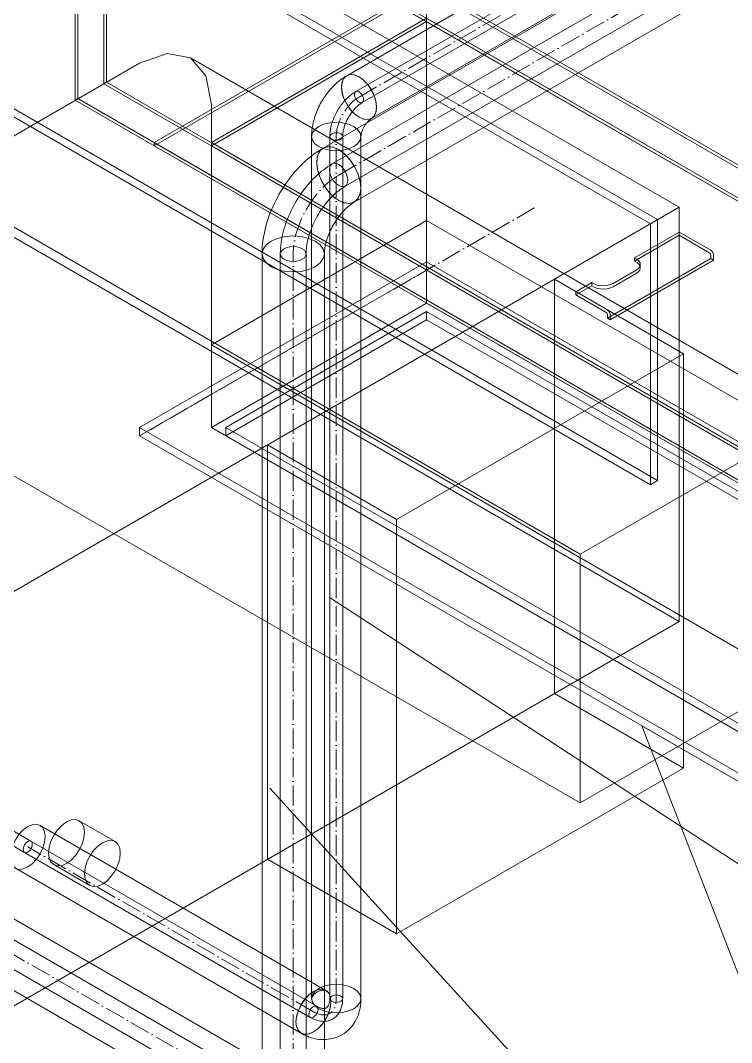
# Model space of a CAD drawing. Header units: millimetres. Extents: x -88595 to 880822, y -1054509 to -148035.
# Drawn here: x 421045 to 421395, y -325215 to -324711 of the extents above; entities that cross this region are included whole.
import ezdxf

# ---------------------------------------------------------------- set-up
doc = ezdxf.new("R2010")
doc.units = ezdxf.units.MM
doc.linetypes.add('$12$ADSK_Осевая', pattern=[14, 10, -2, 0, -2])
doc.linetypes.add('$13$ADSK_Осевая', pattern=[14, 10, -2, 0, -2])
for name, color, linetype, lineweight in [('Воздуховоды', 7, 'Continuous', 18), ('Изоляция', 7, 'Continuous', 18), ('Марки', 7, 'Continuous', 20), ('Оборудование', 7, 'Continuous', 18), ('Трубопровод', 7, 'Continuous', 18), ('Трубопроводы', 7, 'Continuous', 18)]:
    doc.layers.add(name, color=color, linetype=linetype, lineweight=lineweight)

# ---------------------------------------------------------------- blocks, each defined once
blk = doc.blocks.new('$0$ADSK_Канальный блок кондиционера1 - AD162MJERAB-3266614-В_ОВ3_3')
at = {"layer": 'Оборудование'}
for p, q in [((-27843.96, 11146.93), (-27313.63, 10840.75)), ((-27327.77, 10832.58), (-27794.46, 11102.03)), ((-27790.93, 11104.07), (-27324.24, 10834.62)), ((-27324.24, 10706.02), (-27790.93, 10975.47)), ((-27794.46, 10973.43), (-27327.77, 10703.98)), ((-27313.63, 10636.62), (-27843.96, 10942.81)), ((-27806.48, 10556.2), (-27313.63, 10840.75)), ((-27313.63, 10840.75), (-27313.63, 10636.62)), ((-27327.77, 10832.58), (-27324.24, 10834.62)), ((-27324.24, 10834.62), (-27324.24, 10706.02)), ((-27335.6, 10815.81), (-27313.63, 10828.5)), ((-27327.77, 10703.98), (-27327.77, 10832.58)), ((-27313.63, 10828.5), (-27298.07, 10819.52)), ((-27313.63, 10826.87), (-27313.63, 10828.5)), ((-27313.63, 10826.87), (-27335.6, 10814.18)), ((-27298.78, 10818.29), (-27313.63, 10826.87)), ((-27298.07, 10815.44), (-27348.99, 10786.04)), ((-27296.66, 10814.62), (-27347.57, 10785.22)), ((-27335.6, 10814.18), (-27335.6, 10815.81)), ((-27298.07, 10815.44), (-27298.07, 10817.07)), ((-27296.66, 10814.62), (-27298.07, 10815.44)), ((-27296.66, 10817.07), (-27296.66, 10814.62)), ((-27334.84, 10809.72), (-27346.16, 10803.19)), ((-27346.16, 10801.55), (-27334.84, 10808.09)), ((-27332.79, 10810.94), (-27332.79, 10812.58)), ((-27375.15, 10805.23), (-27516.57, 10723.58)), ((-27311.51, 10768.49), (-27375.15, 10805.23)), ((-27375.15, 10601.1), (-27375.15, 10805.23)), ((-27364.54, 10799.11), (-27356.71, 10803.63)), ((-27356.71, 10803.63), (-27356.71, 10801.99)), ((-27356.71, 10801.99), (-27364.54, 10797.47)), ((-27364.54, 10799.11), (-27364.54, 10797.47)), ((-27348.99, 10790.12), (-27364.54, 10799.11)), ((-27364.54, 10797.47), (-27349.69, 10788.9)), ((-27348.99, 10787.67), (-27348.99, 10786.04)), ((-27347.57, 10785.22), (-27347.57, 10787.67)), ((-27348.99, 10786.04), (-27347.57, 10785.22)), ((-27452.93, 10686.84), (-27311.51, 10768.49)), ((-27311.51, 10564.36), (-27311.51, 10768.49)), ((-27516.57, 10723.58), (-27452.93, 10686.84)), ((-27516.57, 10723.58), (-27516.57, 10519.46)), ((-27324.24, 10706.02), (-27327.77, 10703.98)), ((-27452.93, 10482.71), (-27452.93, 10686.84)), ((-27313.63, 10636.62), (-27806.48, 10352.07)), ((-27516.57, 10519.46), (-27375.15, 10601.1)), ((-27375.15, 10601.1), (-27311.51, 10564.36)), ((-27311.51, 10564.36), (-27452.93, 10482.71)), ((-27633.07, 10528.33), (-27673.37, 10551.6)), ((-27676.55, 10546.1), (-27636.24, 10522.83)), ((-27591.64, 10528.24), (-27609.31, 10538.45)), ((-27621.81, 10516.79), (-27604.14, 10506.59)), ((-27452.93, 10482.71), (-27516.57, 10519.46))]:
    blk.add_line(p, q, dxfattribs=at)
for points in [[(-27298.07, 10817.07, 0), (-27298.1, 10817.29, 0), (-27298.17, 10817.53, 0), (-27298.28, 10817.77, 0), (-27298.43, 10817.98, 0), (-27298.6, 10818.16, 0), (-27298.78, 10818.29, 0)], [(-27298.07, 10819.52, 0), (-27297.71, 10819.25, 0), (-27297.37, 10818.89, 0), (-27297.07, 10818.46, 0), (-27296.85, 10817.99, 0), (-27296.71, 10817.52, 0), (-27296.66, 10817.07, 0)], [(-27335.6, 10815.81, 0), (-27334.37, 10815.13, 0), (-27333.46, 10814.3, 0), (-27332.92, 10813.36, 0), (-27332.8, 10812.37, 0), (-27333.1, 10811.4, 0), (-27333.79, 10810.5, 0), (-27334.84, 10809.72, 0)], [(-27334.84, 10808.09, 0), (-27333.79, 10808.86, 0), (-27333.1, 10809.77, 0), (-27332.8, 10810.74, 0), (-27332.92, 10811.72, 0), (-27333.46, 10812.66, 0), (-27334.37, 10813.5, 0), (-27335.6, 10814.18, 0)], [(-27346.16, 10803.19, 0), (-27347.5, 10802.58, 0), (-27349.07, 10802.18, 0), (-27350.75, 10802.01, 0), (-27352.46, 10802.08, 0), (-27354.08, 10802.39, 0), (-27355.53, 10802.91, 0), (-27356.71, 10803.63, 0)], [(-27356.71, 10801.99, 0), (-27355.53, 10801.28, 0), (-27354.08, 10800.75, 0), (-27352.46, 10800.45, 0), (-27350.75, 10800.38, 0), (-27349.07, 10800.55, 0), (-27347.5, 10800.95, 0), (-27346.16, 10801.55, 0)], [(-27349.69, 10788.9, 0), (-27349.51, 10788.77, 0), (-27349.34, 10788.59, 0), (-27349.19, 10788.37, 0), (-27349.08, 10788.14, 0), (-27349.01, 10787.9, 0), (-27348.99, 10787.67, 0)], [(-27347.57, 10787.67, 0), (-27347.62, 10788.12, 0), (-27347.76, 10788.6, 0), (-27347.99, 10789.07, 0), (-27348.28, 10789.5, 0), (-27348.62, 10789.86, 0), (-27348.99, 10790.12, 0)], [(-27624.4, 10522.52, 0), (-27624.1, 10525.33, 0), (-27623.22, 10528.3, 0), (-27621.81, 10531.23, 0), (-27619.98, 10533.91, 0), (-27617.85, 10536.16, 0), (-27615.56, 10537.83, 0), (-27613.28, 10538.8, 0), (-27611.15, 10539.01, 0), (-27609.31, 10538.45, 0), (-27607.91, 10537.14, 0), (-27607.03, 10535.19, 0), (-27606.73, 10532.72, 0)], [(-27606.73, 10532.72, 0), (-27607.03, 10529.91, 0), (-27607.91, 10526.94, 0), (-27609.31, 10524.01, 0), (-27611.15, 10521.33, 0), (-27613.28, 10519.08, 0), (-27615.56, 10517.41, 0), (-27617.85, 10516.44, 0), (-27619.98, 10516.23, 0), (-27621.81, 10516.79, 0), (-27623.22, 10518.1, 0), (-27624.1, 10520.05, 0), (-27624.4, 10522.52, 0)], [(-27632.41, 10526.88, 0), (-27632.49, 10527.5, 0), (-27632.71, 10528, 0), (-27633.07, 10528.33, 0), (-27633.53, 10528.47, 0), (-27634.08, 10528.42, 0), (-27634.66, 10528.17, 0), (-27635.24, 10527.75, 0), (-27635.78, 10527.18, 0), (-27636.24, 10526.5, 0), (-27636.6, 10525.75, 0), (-27636.83, 10525, 0), (-27636.9, 10524.28, 0)], [(-27636.9, 10524.28, 0), (-27636.83, 10523.66, 0), (-27636.6, 10523.16, 0), (-27636.24, 10522.83, 0), (-27635.78, 10522.69, 0), (-27635.24, 10522.74, 0), (-27634.66, 10522.99, 0), (-27634.08, 10523.41, 0), (-27633.53, 10523.98, 0), (-27633.07, 10524.66, 0), (-27632.71, 10525.41, 0), (-27632.49, 10526.16, 0), (-27632.41, 10526.88, 0)], [(-27589.05, 10522.52, 0), (-27589.35, 10524.98, 0), (-27590.23, 10526.94, 0), (-27591.64, 10528.24, 0), (-27593.47, 10528.8, 0), (-27595.6, 10528.59, 0), (-27597.89, 10527.62, 0), (-27600.17, 10525.95, 0), (-27602.31, 10523.7, 0), (-27604.14, 10521.02, 0), (-27605.54, 10518.1, 0), (-27606.42, 10515.13, 0), (-27606.73, 10512.31, 0)], [(-27606.73, 10512.31, 0), (-27606.42, 10509.84, 0), (-27605.54, 10507.89, 0), (-27604.14, 10506.59, 0), (-27602.31, 10506.02, 0), (-27600.17, 10506.23, 0), (-27597.89, 10507.21, 0), (-27595.6, 10508.88, 0), (-27593.47, 10511.13, 0), (-27591.64, 10513.81, 0), (-27590.23, 10516.73, 0), (-27589.35, 10519.7, 0), (-27589.05, 10522.52, 0)]]:
    blk.add_polyline3d(points, dxfattribs=at)
blk = doc.blocks.new('$0$ADSK_МедьПайка_Отвод-гнутая труба - Отвод _гнутая труба_-V92-В_ОВ3_3')
at = {"layer": 'Трубопроводы', "color": 190, "true_color": 0x8000ff}
for points in [[(-25083.34, 9058.21, 0), (-25083.22, 9058.28, 0), (-25083.1, 9058.37, 0), (-25082.98, 9058.47, 0), (-25082.86, 9058.58, 0), (-25082.74, 9058.71, 0), (-25082.63, 9058.85, 0), (-25082.52, 9059.01, 0), (-25082.41, 9059.19, 0), (-25082.3, 9059.39, 0), (-25082.19, 9059.61, 0), (-25082.1, 9059.85, 0), (-25082.01, 9060.1, 0), (-25081.92, 9060.38, 0), (-25081.85, 9060.69, 0), (-25081.78, 9061.01, 0), (-25081.73, 9061.34, 0), (-25081.69, 9061.7, 0), (-25081.66, 9062.08, 0), (-25081.64, 9062.47, 0), (-25081.64, 9062.72, 0)], [(-25080.71, 9064.02, 0), (-25081.22, 9063.64, 0), (-25081.53, 9063.2, 0), (-25081.64, 9062.72, 0), (-25081.53, 9062.25, 0), (-25081.22, 9061.81, 0), (-25080.71, 9061.43, 0), (-25080.05, 9061.14, 0), (-25079.29, 9060.95, 0), (-25078.47, 9060.89, 0), (-25077.64, 9060.95, 0), (-25076.88, 9061.14, 0), (-25076.22, 9061.43, 0)], [(-25076.22, 9061.43, 0), (-25075.72, 9061.81, 0), (-25075.4, 9062.25, 0), (-25075.29, 9062.72, 0), (-25075.4, 9063.2, 0), (-25075.72, 9063.64, 0), (-25076.22, 9064.02, 0), (-25076.88, 9064.31, 0), (-25077.64, 9064.49, 0), (-25078.47, 9064.56, 0), (-25079.29, 9064.49, 0), (-25080.05, 9064.31, 0), (-25080.71, 9064.02, 0)], [(-25080.17, 9052.71, 0), (-25079.67, 9053.02, 0), (-25079.19, 9053.36, 0), (-25078.74, 9053.74, 0), (-25078.32, 9054.14, 0), (-25077.93, 9054.57, 0), (-25077.56, 9055.03, 0), (-25077.22, 9055.5, 0), (-25076.91, 9056, 0), (-25076.63, 9056.52, 0), (-25076.38, 9057.05, 0), (-25076.16, 9057.59, 0), (-25075.96, 9058.15, 0), (-25075.8, 9058.72, 0), (-25075.65, 9059.3, 0), (-25075.53, 9059.88, 0), (-25075.44, 9060.48, 0), (-25075.37, 9061.09, 0), (-25075.32, 9061.7, 0), (-25075.3, 9062.33, 0), (-25075.29, 9062.72, 0)], [(-25089.69, 9053.65, 0), (-25090.27, 9053.4, 0), (-25090.81, 9053.35, 0), (-25091.28, 9053.49, 0), (-25091.64, 9053.82, 0), (-25091.86, 9054.32, 0), (-25091.94, 9054.95, 0), (-25091.86, 9055.66, 0), (-25091.64, 9056.42, 0), (-25091.28, 9057.16, 0), (-25090.81, 9057.84, 0), (-25090.27, 9058.41, 0), (-25089.69, 9058.83, 0)], [(-25089.69, 9058.83, 0), (-25089.11, 9059.08, 0), (-25088.57, 9059.14, 0), (-25088.1, 9058.99, 0), (-25087.75, 9058.66, 0), (-25087.52, 9058.17, 0), (-25087.45, 9057.54, 0), (-25087.52, 9056.82, 0), (-25087.75, 9056.07, 0), (-25088.1, 9055.33, 0), (-25088.57, 9054.65, 0), (-25089.11, 9054.07, 0), (-25089.69, 9053.65, 0)], [(-25083.34, 9058.21, 0), (-25083.47, 9058.14, 0), (-25083.61, 9058.08, 0), (-25083.75, 9058.02, 0), (-25083.91, 9057.98, 0), (-25084.08, 9057.94, 0), (-25084.26, 9057.91, 0), (-25084.45, 9057.89, 0), (-25084.66, 9057.89, 0), (-25084.89, 9057.89, 0), (-25085.13, 9057.91, 0), (-25085.38, 9057.95, 0), (-25085.65, 9058, 0), (-25085.94, 9058.07, 0), (-25086.24, 9058.15, 0), (-25086.54, 9058.26, 0), (-25086.86, 9058.38, 0), (-25087.19, 9058.52, 0), (-25087.53, 9058.68, 0), (-25087.88, 9058.87, 0), (-25088.1, 9058.99, 0)], [(-25080.17, 9052.71, 0), (-25080.68, 9052.43, 0), (-25081.22, 9052.19, 0), (-25081.77, 9051.99, 0), (-25082.33, 9051.83, 0), (-25082.9, 9051.7, 0), (-25083.48, 9051.61, 0), (-25084.06, 9051.56, 0), (-25084.65, 9051.54, 0), (-25085.23, 9051.55, 0), (-25085.81, 9051.6, 0), (-25086.4, 9051.68, 0), (-25086.98, 9051.79, 0), (-25087.56, 9051.93, 0), (-25088.13, 9052.09, 0), (-25088.7, 9052.28, 0), (-25089.26, 9052.5, 0), (-25089.83, 9052.74, 0), (-25090.38, 9053.01, 0), (-25090.93, 9053.3, 0), (-25091.28, 9053.49, 0)]]:
    blk.add_polyline3d(points, dxfattribs=at)
blk = doc.blocks.new('$0$ADSK_МедьПайка_Отвод-гнутая труба - Отвод _гнутая труба_-V86-В_ОВ3_3')
at = {"layer": 'Трубопроводы', "color": 190, "true_color": 0x8000ff}
for points in [[(-27472.99, 10897.74, 0), (-27473.53, 10897.42, 0), (-27474.07, 10897.07, 0), (-27474.6, 10896.7, 0), (-27475.12, 10896.32, 0), (-27475.63, 10895.91, 0), (-27476.14, 10895.49, 0), (-27476.64, 10895.05, 0), (-27477.13, 10894.59, 0), (-27477.62, 10894.11, 0), (-27478.09, 10893.62, 0), (-27478.55, 10893.11, 0), (-27479.01, 10892.59, 0), (-27479.45, 10892.05, 0), (-27479.88, 10891.5, 0), (-27480.3, 10890.94, 0), (-27480.71, 10890.37, 0), (-27481.11, 10889.79, 0), (-27481.49, 10889.19, 0), (-27481.86, 10888.59, 0), (-27482.22, 10887.98, 0), (-27482.56, 10887.36, 0), (-27482.89, 10886.73, 0), (-27483.2, 10886.1, 0), (-27483.5, 10885.46, 0), (-27483.78, 10884.81, 0), (-27484.04, 10884.16, 0), (-27484.29, 10883.51, 0), (-27484.52, 10882.86, 0), (-27484.73, 10882.2, 0), (-27484.92, 10881.55, 0), (-27485.1, 10880.89, 0), (-27485.25, 10880.24, 0), (-27485.39, 10879.58, 0), (-27485.51, 10878.93, 0), (-27485.61, 10878.28, 0), (-27485.69, 10877.63, 0), (-27485.75, 10876.99, 0), (-27485.79, 10876.35, 0), (-27485.8, 10875.72, 0), (-27485.8, 10875.55, 0)], [(-27471.4, 10892.4, 0), (-27471.98, 10892.82, 0), (-27472.53, 10893.4, 0), (-27472.99, 10894.08, 0), (-27473.35, 10894.82, 0), (-27473.57, 10895.57, 0), (-27473.65, 10896.29, 0), (-27473.57, 10896.92, 0), (-27473.35, 10897.41, 0), (-27472.99, 10897.74, 0), (-27472.53, 10897.89, 0), (-27471.98, 10897.83, 0), (-27471.4, 10897.59, 0)], [(-27471.4, 10897.59, 0), (-27470.82, 10897.16, 0), (-27470.28, 10896.59, 0), (-27469.82, 10895.91, 0), (-27469.46, 10895.17, 0), (-27469.23, 10894.41, 0), (-27469.16, 10893.7, 0), (-27469.23, 10893.07, 0), (-27469.46, 10892.57, 0), (-27469.82, 10892.24, 0), (-27470.28, 10892.1, 0), (-27470.82, 10892.15, 0), (-27471.4, 10892.4, 0)], [(-27469.82, 10892.24, 0), (-27470.17, 10892.03, 0), (-27470.53, 10891.8, 0), (-27470.9, 10891.54, 0), (-27471.26, 10891.27, 0), (-27471.63, 10890.98, 0), (-27472, 10890.67, 0), (-27472.37, 10890.35, 0), (-27472.74, 10890.01, 0), (-27473.1, 10889.65, 0), (-27473.46, 10889.27, 0), (-27473.82, 10888.88, 0), (-27474.17, 10888.48, 0), (-27474.51, 10888.06, 0), (-27474.85, 10887.64, 0), (-27475.18, 10887.2, 0), (-27475.5, 10886.74, 0), (-27475.81, 10886.28, 0), (-27476.12, 10885.81, 0), (-27476.41, 10885.33, 0), (-27476.69, 10884.85, 0), (-27476.96, 10884.36, 0), (-27477.22, 10883.86, 0), (-27477.47, 10883.36, 0), (-27477.7, 10882.85, 0), (-27477.92, 10882.35, 0), (-27478.13, 10881.84, 0), (-27478.32, 10881.34, 0), (-27478.5, 10880.83, 0), (-27478.66, 10880.33, 0), (-27478.81, 10879.83, 0), (-27478.94, 10879.33, 0), (-27479.06, 10878.84, 0), (-27479.16, 10878.36, 0), (-27479.25, 10877.88, 0), (-27479.32, 10877.41, 0), (-27479.38, 10876.96, 0), (-27479.42, 10876.51, 0), (-27479.44, 10876.08, 0), (-27479.45, 10875.66, 0), (-27479.45, 10875.55, 0)], [(-27484.87, 10874.25, 0), (-27485.38, 10874.63, 0), (-27485.7, 10875.08, 0), (-27485.8, 10875.55, 0), (-27485.7, 10876.02, 0), (-27485.38, 10876.47, 0), (-27484.87, 10876.85, 0), (-27484.22, 10877.14, 0), (-27483.45, 10877.32, 0), (-27482.63, 10877.38, 0), (-27481.81, 10877.32, 0), (-27481.04, 10877.14, 0), (-27480.38, 10876.85, 0)], [(-27480.38, 10876.85, 0), (-27479.88, 10876.47, 0), (-27479.56, 10876.02, 0), (-27479.45, 10875.55, 0), (-27479.56, 10875.08, 0), (-27479.88, 10874.63, 0), (-27480.38, 10874.25, 0), (-27481.04, 10873.96, 0), (-27481.81, 10873.78, 0), (-27482.63, 10873.72, 0), (-27483.45, 10873.78, 0), (-27484.22, 10873.96, 0), (-27484.87, 10874.25, 0)]]:
    blk.add_polyline3d(points, dxfattribs=at)
blk = doc.blocks.new('$0$ADSK_МедьПайка_Отвод-гнутая труба - Отвод _гнутая труба_-V85-В_ОВ3_3')
at = {"layer": 'Трубопроводы', "color": 134, "true_color": 0x00a6a6}
for points in [[(-27484.57, 10862.07, 0), (-27485.65, 10861.42, 0), (-27486.72, 10860.72, 0), (-27487.78, 10859.99, 0), (-27488.82, 10859.22, 0), (-27489.85, 10858.41, 0), (-27490.87, 10857.56, 0), (-27491.87, 10856.67, 0), (-27492.85, 10855.75, 0), (-27493.82, 10854.8, 0), (-27494.76, 10853.82, 0), (-27495.69, 10852.8, 0), (-27496.6, 10851.76, 0), (-27497.49, 10850.69, 0), (-27498.35, 10849.59, 0), (-27499.19, 10848.47, 0), (-27500.01, 10847.32, 0), (-27500.8, 10846.15, 0), (-27501.57, 10844.97, 0), (-27502.31, 10843.76, 0), (-27503.02, 10842.53, 0), (-27503.71, 10841.29, 0), (-27504.36, 10840.04, 0), (-27504.98, 10838.77, 0), (-27505.58, 10837.49, 0), (-27506.14, 10836.21, 0), (-27506.66, 10834.91, 0), (-27507.16, 10833.61, 0), (-27507.62, 10832.3, 0), (-27508.04, 10830.99, 0), (-27508.43, 10829.68, 0), (-27508.78, 10828.37, 0), (-27509.09, 10827.05, 0), (-27509.37, 10825.75, 0), (-27509.61, 10824.44, 0), (-27509.81, 10823.14, 0), (-27509.96, 10821.85, 0), (-27510.08, 10820.56, 0), (-27510.16, 10819.29, 0), (-27510.19, 10818.02, 0), (-27510.19, 10817.68, 0)], [(-27481.39, 10851.38, 0), (-27482.55, 10852.23, 0), (-27483.64, 10853.37, 0), (-27484.57, 10854.73, 0), (-27485.28, 10856.22, 0), (-27485.73, 10857.73, 0), (-27485.88, 10859.16, 0), (-27485.73, 10860.41, 0), (-27485.28, 10861.4, 0), (-27484.57, 10862.07, 0), (-27483.64, 10862.35, 0), (-27482.55, 10862.25, 0), (-27481.39, 10861.75, 0)], [(-27481.39, 10861.75, 0), (-27480.23, 10860.9, 0), (-27479.15, 10859.76, 0), (-27478.22, 10858.4, 0), (-27477.5, 10856.91, 0), (-27477.05, 10855.4, 0), (-27476.9, 10853.97, 0), (-27477.05, 10852.72, 0), (-27477.5, 10851.73, 0), (-27478.22, 10851.07, 0), (-27479.15, 10850.78, 0), (-27480.23, 10850.89, 0), (-27481.39, 10851.38, 0)], [(-27478.22, 10851.07, 0), (-27478.93, 10850.64, 0), (-27479.65, 10850.17, 0), (-27480.38, 10849.67, 0), (-27481.11, 10849.12, 0), (-27481.85, 10848.54, 0), (-27482.59, 10847.93, 0), (-27483.32, 10847.28, 0), (-27484.06, 10846.59, 0), (-27484.78, 10845.88, 0), (-27485.5, 10845.13, 0), (-27486.22, 10844.35, 0), (-27486.92, 10843.54, 0), (-27487.61, 10842.71, 0), (-27488.28, 10841.85, 0), (-27488.94, 10840.97, 0), (-27489.59, 10840.07, 0), (-27490.21, 10839.15, 0), (-27490.82, 10838.2, 0), (-27491.41, 10837.25, 0), (-27491.97, 10836.28, 0), (-27492.51, 10835.29, 0), (-27493.03, 10834.3, 0), (-27493.52, 10833.3, 0), (-27493.99, 10832.29, 0), (-27494.43, 10831.28, 0), (-27494.84, 10830.26, 0), (-27495.23, 10829.25, 0), (-27495.58, 10828.24, 0), (-27495.91, 10827.23, 0), (-27496.2, 10826.23, 0), (-27496.47, 10825.24, 0), (-27496.7, 10824.26, 0), (-27496.91, 10823.29, 0), (-27497.08, 10822.34, 0), (-27497.22, 10821.41, 0), (-27497.34, 10820.5, 0), (-27497.42, 10819.61, 0), (-27497.47, 10818.74, 0), (-27497.49, 10817.9, 0), (-27497.49, 10817.68, 0)], [(-27508.33, 10815.09, 0), (-27509.34, 10815.85, 0), (-27509.98, 10816.73, 0), (-27510.19, 10817.68, 0), (-27509.98, 10818.63, 0), (-27509.34, 10819.51, 0), (-27508.33, 10820.27, 0), (-27507.02, 10820.86, 0), (-27505.49, 10821.22, 0), (-27503.84, 10821.35, 0), (-27502.2, 10821.22, 0), (-27500.67, 10820.86, 0), (-27499.35, 10820.27, 0)], [(-27499.35, 10820.27, 0), (-27498.34, 10819.51, 0), (-27497.71, 10818.63, 0), (-27497.49, 10817.68, 0), (-27497.71, 10816.73, 0), (-27498.34, 10815.85, 0), (-27499.35, 10815.09, 0), (-27500.67, 10814.51, 0), (-27502.2, 10814.14, 0), (-27503.84, 10814.01, 0), (-27505.49, 10814.14, 0), (-27507.02, 10814.51, 0), (-27508.33, 10815.09, 0)]]:
    blk.add_polyline3d(points, dxfattribs=at)
blk = doc.blocks.new('$0$ADSK_Решетка вентиляционная жалюзийная_Приточная2 - Решетка приточная_Однорядная-4279700-В_ОВ3_3')
at = {"layer": 'Воздуховоды', "color": 140, "true_color": 0x1bb3e4}
for p, q in [((22805.32, 15447.11), (22699.25, 15385.87)), ((23229.58, 15202.16), (22805.32, 15447.11)), ((22805.32, 15406.28), (22805.32, 15447.11)), ((22805.32, 15426.7), (22663.89, 15345.05)), ((23264.93, 15161.34), (22805.32, 15426.7)), ((22805.32, 15422.61), (22805.32, 15426.7)), ((22663.89, 15340.97), (22805.32, 15422.61)), ((22805.32, 15422.61), (23264.93, 15157.25)), ((22699.25, 15345.05), (22805.32, 15406.28)), ((22805.32, 15406.28), (23229.58, 15161.34)), ((22706.32, 15345.05), (22805.32, 15402.2)), ((22805.32, 15402.2), (22706.32, 15345.05)), ((22805.32, 15402.2), (23222.51, 15161.34)), ((22805.32, 15398.12), (22805.32, 15402.2)), ((23222.51, 15161.34), (22805.32, 15402.2)), ((22805.32, 15398.12), (22805.32, 15402.2)), ((22805.32, 15398.12), (22706.32, 15340.97)), ((22706.32, 15340.97), (22805.32, 15398.12)), ((23222.51, 15157.25), (22805.32, 15398.12)), ((22805.32, 15398.12), (23222.51, 15157.25)), ((22699.25, 15385.87), (23123.51, 15140.92)), ((22699.25, 15345.05), (22699.25, 15385.87)), ((22663.89, 15345.05), (23123.51, 15079.69)), ((22663.89, 15340.97), (22663.89, 15345.05)), ((23123.51, 15075.6), (22663.89, 15340.97)), ((23123.51, 15100.1), (22699.25, 15345.05)), ((23123.51, 15104.18), (22706.32, 15345.05)), ((22706.32, 15340.97), (22706.32, 15345.05)), ((22706.32, 15345.05), (23123.51, 15104.18)), ((22706.32, 15340.97), (22706.32, 15345.05)), ((22706.32, 15340.97), (23123.51, 15100.1)), ((23123.51, 15100.1), (22706.32, 15340.97)), ((23017.45, 15136.84), (22911.38, 15198.08)), ((22911.38, 15198.08), (22964.41, 15061.39))]:
    blk.add_line(p, q, dxfattribs=at)
blk = doc.blocks.new('$0$ADSK_Отвод_Прямоугольный1 - Стандарт-V113-В_ОВ3_3')
at = {"layer": 'Воздуховоды', "color": 140, "true_color": 0x1bb3e4}
for p, q in [((23084.62, 15298.1), (22632.07, 15559.38)), ((22632.07, 15559.38), (22632.07, 15404.24)), ((22633.49, 15405.06), (22633.49, 15560.19)), ((22633.49, 15560.19), (23086.04, 15298.92)), ((23070.48, 15289.93), (22646.22, 15534.88)), ((22646.22, 15412.41), (22646.22, 15534.88)), ((22646.22, 15412.41), (22646.22, 15534.88)), ((22646.22, 15534.88), (23070.48, 15289.93)), ((23071.89, 15290.75), (22647.63, 15535.7)), ((22647.63, 15535.7), (22647.63, 15413.23)), ((22805.32, 15463.44), (22805.32, 15443.03)), ((22805.32, 15460.99), (22670.97, 15383.42)), ((22670.97, 15381.79), (22805.32, 15459.36)), ((23257.86, 15199.71), (22805.32, 15460.99)), ((22805.32, 15459.36), (23257.86, 15198.08)), ((22699.25, 15383.42), (22805.32, 15444.66)), ((22805.32, 15443.03), (22699.25, 15381.79)), ((22805.32, 15443.03), (22699.25, 15381.79)), ((22805.32, 15444.66), (23229.58, 15199.71)), ((22805.32, 15443.03), (22805.32, 15444.66)), ((22805.32, 15443.03), (23229.58, 15198.08)), ((23229.58, 15198.08), (22805.32, 15443.03)), ((22663.89, 15422.61), (22646.22, 15412.41)), ((23113.16, 15180.14), (22688.89, 15425.09)), ((22646.22, 15412.41), (22647.63, 15413.23)), ((22646.22, 15412.41), (23070.48, 15167.46)), ((23070.48, 15167.46), (22646.22, 15412.41)), ((22647.63, 15413.23), (23071.89, 15168.28)), ((22632.07, 15404.24), (22633.49, 15405.06)), ((22632.07, 15404.24), (23084.62, 15142.96)), ((23086.04, 15143.78), (22633.49, 15405.06)), ((22699.25, 15381.79), (22699.25, 15402.2)), ((22670.97, 15383.42), (23123.51, 15122.14)), ((22670.97, 15381.79), (22670.97, 15383.42)), ((23123.51, 15120.51), (22670.97, 15381.79)), ((23123.51, 15138.47), (22699.25, 15383.42)), ((22699.25, 15381.79), (22699.25, 15383.42)), ((23123.51, 15136.84), (22699.25, 15381.79)), ((22699.25, 15381.79), (23123.51, 15136.84))]:
    blk.add_line(p, q, dxfattribs=at)
blk.add_polyline3d([(22663.89, 15422.61, 0), (22677.42, 15427.32, 0), (22688.89, 15425.09, 0), (22696.56, 15416.27, 0), (22699.25, 15402.2, 0)], dxfattribs=at)

msp = doc.modelspace()

# ---------------------------------------------------------------- linework, layer by layer
at = {"layer": 'Воздуховоды', "color": 140, "true_color": 0x1bb3e4}
for p, q in [((421085.71, -324742.25), (421085.71, -324619.77)), ((421669.07, -324956.58), (421085.71, -324619.77)), ((421244.81, -324711.63), (421138.74, -324772.87)), ((421244.81, -324850.43), (421244.81, -324711.63)), ((421320.47, -324974.13), (420896.2, -324729.18)), ((420896.2, -324851.66), (421085.71, -324742.25)), ((421085.71, -324742.25), (421563, -325017.81)), ((421138.74, -324772.87), (421138.74, -324911.67)), ((420896.2, -324851.66), (421320.47, -325096.61)), ((421138.74, -324911.67), (421244.81, -324850.43)), ((421244.81, -324850.43), (421669.07, -325095.38)), ((421320.47, -324974.13), (421509.97, -324864.72)), ((421563, -325156.62), (421138.74, -324911.67)), ((421320.47, -325096.61), (421320.47, -324974.13)), ((421509.97, -324987.2), (421320.47, -325096.61))]:
    msp.add_line(p, q, dxfattribs=at)
at = {"layer": 'Воздуховоды', "color": 140, "linetype": '$12$ADSK_Осевая', "true_color": 0x1bb3e4}
msp.add_line((421297.84, -324803.48), (421108.33, -324912.89), dxfattribs=at)
at = {"layer": 'Изоляция', "color": 190, "true_color": 0x8000ff}
for p, q in [((421771.34, -324411.54), (421205.4, -324738.29)), ((421217.57, -324759.37), (421783.52, -324432.62)), ((421188.08, -324768.27), (421188.08, -325193.05)), ((421212.43, -325193.05), (421212.43, -324768.27)), ((421195.12, -325188.99), (421054.32, -325107.7)), ((421042.14, -325128.79), (421182.94, -325210.08))]:
    msp.add_line(p, q, dxfattribs=at)
at = {"layer": 'Изоляция', "color": 134, "true_color": 0x00a6a6}
for p, q in [((421739, -324459.2), (421193.82, -324773.96)), ((421209.17, -324800.55), (421754.35, -324485.79)), ((421163.69, -324826.14), (421163.69, -325225)), ((421194.39, -325225), (421194.39, -324826.14)), ((421164.27, -325224.67), (421006.41, -325133.53)), ((420991.06, -325160.11), (421148.92, -325251.26))]:
    msp.add_line(p, q, dxfattribs=at)
at = {"layer": 'Изоляция', "color": 190, "true_color": 0x8000ff}
for points in [[(421205.4, -324738.29, 0), (421204.59, -324738.77, 0), (421203.81, -324739.27, 0), (421203.05, -324739.8, 0), (421202.3, -324740.35, 0), (421201.58, -324740.92, 0), (421200.88, -324741.51, 0), (421200.19, -324742.12, 0), (421199.52, -324742.74, 0), (421198.87, -324743.39, 0), (421198.23, -324744.05, 0), (421197.62, -324744.72, 0), (421197.02, -324745.41, 0), (421196.43, -324746.11, 0), (421195.87, -324746.83, 0), (421195.32, -324747.57, 0), (421194.79, -324748.31, 0), (421194.27, -324749.07, 0), (421193.77, -324749.84, 0), (421193.3, -324750.62, 0), (421192.84, -324751.41, 0), (421192.39, -324752.21, 0), (421191.97, -324753.03, 0), (421191.57, -324753.85, 0), (421191.18, -324754.68, 0), (421190.82, -324755.52, 0), (421190.47, -324756.37, 0), (421190.15, -324757.22, 0), (421189.84, -324758.08, 0), (421189.56, -324758.95, 0), (421189.3, -324759.83, 0), (421189.07, -324760.72, 0), (421188.85, -324761.61, 0), (421188.66, -324762.5, 0), (421188.5, -324763.41, 0), (421188.36, -324764.32, 0), (421188.25, -324765.23, 0), (421188.16, -324766.16, 0), (421188.11, -324767.08, 0), (421188.08, -324768.02, 0), (421188.08, -324768.27, 0)], [(421202.87, -324743.86, 0), (421203.09, -324741.77, 0), (421203.73, -324740.04, 0), (421204.75, -324738.74, 0), (421206.12, -324737.96, 0), (421207.75, -324737.72, 0), (421209.57, -324738.03, 0), (421211.48, -324738.89, 0)], [(421211.48, -324738.89, 0), (421209.25, -324737.94, 0), (421207.18, -324737.74, 0), (421205.4, -324738.29, 0), (421204.03, -324739.55, 0), (421203.17, -324741.46, 0), (421202.87, -324743.86, 0)], [(421220.09, -324753.8, 0), (421219.8, -324751.06, 0), (421218.94, -324748.16, 0), (421217.57, -324745.32, 0), (421215.79, -324742.71, 0), (421213.71, -324740.51, 0), (421211.48, -324738.89, 0)], [(421211.48, -324738.89, 0), (421213.4, -324740.25, 0), (421215.22, -324742.03, 0), (421216.85, -324744.16, 0), (421218.21, -324746.52, 0), (421219.24, -324749, 0), (421219.88, -324751.46, 0), (421220.09, -324753.8, 0)], [(421202.87, -324743.86, 0), (421203.17, -324746.6, 0), (421204.03, -324749.5, 0), (421205.4, -324752.34, 0), (421207.18, -324754.95, 0), (421209.25, -324757.15, 0), (421211.48, -324758.77, 0)], [(421211.48, -324758.77, 0), (421209.57, -324757.41, 0), (421207.75, -324755.63, 0), (421206.11, -324753.5, 0), (421204.75, -324751.14, 0), (421203.73, -324748.66, 0), (421203.09, -324746.19, 0), (421202.87, -324743.86, 0)], [(421211.48, -324758.77, 0), (421213.71, -324759.72, 0), (421215.79, -324759.92, 0), (421217.57, -324759.37, 0), (421218.94, -324758.1, 0), (421219.8, -324756.2, 0), (421220.09, -324753.8, 0)], [(421220.09, -324753.8, 0), (421219.88, -324755.89, 0), (421219.24, -324757.62, 0), (421218.21, -324758.91, 0), (421216.85, -324759.7, 0), (421215.22, -324759.94, 0), (421213.4, -324759.63, 0), (421211.48, -324758.77, 0)], [(421208.87, -324763.3, 0), (421206.34, -324762.19, 0), (421203.41, -324761.48, 0), (421200.26, -324761.24, 0), (421197.11, -324761.48, 0), (421194.17, -324762.19, 0), (421191.65, -324763.3, 0)], [(421191.65, -324763.3, 0), (421194.17, -324762.19, 0), (421197.11, -324761.48, 0), (421200.26, -324761.24, 0), (421203.41, -324761.48, 0), (421206.34, -324762.19, 0), (421208.87, -324763.3, 0)], [(421217.57, -324759.37, 0), (421217.48, -324759.43, 0), (421217.36, -324759.5, 0), (421217.23, -324759.6, 0), (421217.08, -324759.7, 0), (421216.92, -324759.83, 0), (421216.75, -324759.97, 0), (421216.57, -324760.13, 0), (421216.38, -324760.31, 0), (421216.19, -324760.5, 0), (421215.99, -324760.71, 0), (421215.79, -324760.93, 0), (421215.58, -324761.16, 0), (421215.38, -324761.41, 0), (421215.17, -324761.67, 0), (421214.97, -324761.94, 0), (421214.77, -324762.22, 0), (421214.58, -324762.51, 0), (421214.39, -324762.8, 0), (421214.2, -324763.1, 0), (421214.02, -324763.41, 0), (421213.85, -324763.72, 0), (421213.69, -324764.03, 0), (421213.54, -324764.34, 0), (421213.39, -324764.65, 0), (421213.26, -324764.97, 0), (421213.13, -324765.27, 0), (421213.02, -324765.58, 0), (421212.91, -324765.87, 0), (421212.82, -324766.16, 0), (421212.74, -324766.44, 0), (421212.67, -324766.71, 0), (421212.61, -324766.96, 0), (421212.55, -324767.2, 0), (421212.51, -324767.43, 0), (421212.48, -324767.63, 0), (421212.46, -324767.82, 0), (421212.44, -324767.99, 0), (421212.44, -324768.13, 0), (421212.43, -324768.25, 0), (421212.43, -324768.27, 0)], [(421191.65, -324763.3, 0), (421189.71, -324764.76, 0), (421188.5, -324766.45, 0), (421188.08, -324768.27, 0), (421188.5, -324770.09, 0), (421189.71, -324771.79, 0), (421191.65, -324773.24, 0)], [(421191.65, -324773.24, 0), (421189.71, -324771.79, 0), (421188.5, -324770.09, 0), (421188.08, -324768.27, 0), (421188.5, -324766.45, 0), (421189.71, -324764.76, 0), (421191.65, -324763.3, 0)], [(421208.87, -324773.24, 0), (421210.8, -324771.79, 0), (421212.02, -324770.09, 0), (421212.43, -324768.27, 0), (421212.02, -324766.45, 0), (421210.8, -324764.76, 0), (421208.87, -324763.3, 0)], [(421208.87, -324763.3, 0), (421210.8, -324764.76, 0), (421212.02, -324766.45, 0), (421212.43, -324768.27, 0), (421212.02, -324770.09, 0), (421210.8, -324771.79, 0), (421208.87, -324773.24, 0)], [(421191.65, -324773.24, 0), (421194.17, -324774.36, 0), (421197.11, -324775.06, 0), (421200.26, -324775.3, 0), (421203.41, -324775.06, 0), (421206.34, -324774.36, 0), (421208.87, -324773.24, 0)], [(421208.87, -324773.24, 0), (421206.34, -324774.36, 0), (421203.41, -324775.06, 0), (421200.26, -324775.3, 0), (421197.11, -324775.06, 0), (421194.17, -324774.36, 0), (421191.65, -324773.24, 0)], [(421039.62, -325123.21, 0), (421039.91, -325120.47, 0), (421040.77, -325117.58, 0), (421042.14, -325114.73, 0), (421043.92, -325112.12, 0), (421046, -325109.93, 0), (421048.23, -325108.3, 0)], [(421048.23, -325108.3, 0), (421050.46, -325107.35, 0), (421052.53, -325107.15, 0), (421054.32, -325107.7, 0), (421055.68, -325108.97, 0), (421056.55, -325110.87, 0), (421056.84, -325113.27, 0)], [(421056.84, -325113.27, 0), (421056.55, -325116.02, 0), (421055.68, -325118.91, 0), (421054.32, -325121.76, 0), (421052.53, -325124.37, 0), (421050.46, -325126.56, 0), (421048.23, -325128.18, 0)], [(421048.23, -325128.18, 0), (421046, -325129.13, 0), (421043.92, -325129.34, 0), (421042.14, -325128.79, 0), (421040.77, -325127.52, 0), (421039.91, -325125.62, 0), (421039.62, -325123.21, 0)], [(421189.03, -325189.6, 0), (421186.8, -325191.22, 0), (421184.73, -325193.41, 0), (421182.94, -325196.02, 0), (421181.58, -325198.87, 0), (421180.72, -325201.76, 0), (421180.42, -325204.51, 0)], [(421180.42, -325204.51, 0), (421180.64, -325202.17, 0), (421181.28, -325199.7, 0), (421182.3, -325197.22, 0), (421183.67, -325194.86, 0), (421185.3, -325192.73, 0), (421187.12, -325190.95, 0), (421189.03, -325189.6, 0)], [(421191.65, -325198.03, 0), (421189.71, -325196.57, 0), (421188.5, -325194.87, 0), (421188.08, -325193.05, 0), (421188.5, -325191.24, 0), (421189.71, -325189.54, 0), (421191.65, -325188.08, 0)], [(421191.65, -325188.08, 0), (421189.71, -325189.54, 0), (421188.5, -325191.24, 0), (421188.08, -325193.05, 0), (421188.5, -325194.87, 0), (421189.71, -325196.57, 0), (421191.65, -325198.03, 0)], [(421190.88, -325189.78, 0), (421190.48, -325190.03, 0), (421190.1, -325190.31, 0), (421189.75, -325190.6, 0), (421189.43, -325190.9, 0), (421189.15, -325191.21, 0), (421188.91, -325191.51, 0), (421188.7, -325191.8, 0), (421188.53, -325192.07, 0), (421188.4, -325192.32, 0), (421188.29, -325192.54, 0), (421188.21, -325192.74, 0), (421188.16, -325192.9, 0), (421188.12, -325193.03, 0), (421188.09, -325193.12, 0), (421188.08, -325193.19, 0), (421188.08, -325193.21, 0), (421188.08, -325193.22, 0)], [(421189.03, -325189.6, 0), (421190.95, -325188.74, 0), (421192.77, -325188.42, 0), (421194.4, -325188.67, 0), (421195.76, -325189.45, 0), (421196.79, -325190.75, 0), (421197.43, -325192.48, 0), (421197.64, -325194.57, 0)], [(421197.64, -325194.57, 0), (421197.35, -325192.16, 0), (421196.49, -325190.26, 0), (421195.12, -325188.99, 0), (421193.34, -325188.44, 0), (421191.26, -325188.65, 0), (421189.03, -325189.6, 0)], [(421190.88, -325189.78, 0), (421191.3, -325189.55, 0), (421191.73, -325189.36, 0), (421192.16, -325189.21, 0), (421192.58, -325189.08, 0), (421192.98, -325188.99, 0), (421193.37, -325188.93, 0), (421193.72, -325188.9, 0), (421194.04, -325188.89, 0), (421194.32, -325188.9, 0), (421194.57, -325188.92, 0), (421194.78, -325188.95, 0), (421194.95, -325188.98, 0), (421195.08, -325189.01, 0), (421195.17, -325189.04, 0), (421195.23, -325189.06, 0), (421195.26, -325189.07, 0), (421195.26, -325189.07, 0)], [(421191.65, -325188.08, 0), (421194.17, -325186.97, 0), (421197.11, -325186.27, 0), (421200.26, -325186.03, 0), (421203.41, -325186.27, 0), (421206.34, -325186.97, 0), (421208.87, -325188.08, 0)], [(421208.87, -325188.08, 0), (421206.34, -325186.97, 0), (421203.41, -325186.27, 0), (421200.26, -325186.03, 0), (421197.11, -325186.27, 0), (421194.17, -325186.97, 0), (421191.65, -325188.08, 0)], [(421195.26, -325189.07, 0), (421195.25, -325189.06, 0), (421195.21, -325189.04, 0), (421195.14, -325189, 0), (421195.12, -325188.99, 0)], [(421208.87, -325188.08, 0), (421210.8, -325189.54, 0), (421212.02, -325191.24, 0), (421212.43, -325193.05, 0), (421212.02, -325194.87, 0), (421210.8, -325196.57, 0), (421208.87, -325198.03, 0)], [(421208.87, -325198.03, 0), (421210.8, -325196.57, 0), (421212.02, -325194.87, 0), (421212.43, -325193.05, 0), (421212.02, -325191.24, 0), (421210.8, -325189.54, 0), (421208.87, -325188.08, 0)], [(421188.08, -325193.22, 0), (421188.08, -325193.2, 0), (421188.08, -325193.15, 0), (421188.08, -325193.08, 0), (421188.08, -325193.05, 0)], [(421189.03, -325209.48, 0), (421191.26, -325207.85, 0), (421193.34, -325205.66, 0), (421195.12, -325203.05, 0), (421196.49, -325200.2, 0), (421197.35, -325197.31, 0), (421197.64, -325194.57, 0)], [(421197.64, -325194.57, 0), (421197.42, -325196.9, 0), (421196.79, -325199.37, 0), (421195.76, -325201.85, 0), (421194.4, -325204.21, 0), (421192.77, -325206.34, 0), (421190.95, -325208.12, 0), (421189.03, -325209.48, 0)], [(421203.06, -325210.87, 0), (421204.08, -325210.23, 0), (421205.06, -325209.52, 0), (421205.98, -325208.75, 0), (421206.83, -325207.93, 0), (421207.62, -325207.07, 0), (421208.35, -325206.17, 0), (421209, -325205.24, 0), (421209.59, -325204.3, 0), (421210.11, -325203.33, 0), (421210.57, -325202.36, 0), (421210.98, -325201.39, 0), (421211.32, -325200.41, 0), (421211.61, -325199.43, 0), (421211.85, -325198.45, 0), (421212.05, -325197.48, 0), (421212.2, -325196.52, 0), (421212.31, -325195.55, 0), (421212.39, -325194.6, 0), (421212.43, -325193.65, 0), (421212.43, -325193.05, 0)], [(421208.87, -325198.03, 0), (421206.34, -325199.14, 0), (421203.41, -325199.84, 0), (421200.26, -325200.08, 0), (421197.11, -325199.84, 0), (421194.17, -325199.14, 0), (421191.65, -325198.03, 0)], [(421191.65, -325198.03, 0), (421194.17, -325199.14, 0), (421197.11, -325199.84, 0), (421200.26, -325200.08, 0), (421203.41, -325199.84, 0), (421206.34, -325199.14, 0), (421208.87, -325198.03, 0)], [(421180.42, -325204.51, 0), (421180.72, -325206.91, 0), (421181.58, -325208.81, 0), (421182.94, -325210.08, 0), (421184.73, -325210.63, 0), (421186.8, -325210.42, 0), (421189.03, -325209.48, 0)], [(421189.03, -325209.48, 0), (421187.12, -325210.33, 0), (421185.3, -325210.65, 0), (421183.66, -325210.41, 0), (421182.3, -325209.62, 0), (421181.27, -325208.33, 0), (421180.64, -325206.59, 0), (421180.42, -325204.51, 0)], [(421203.06, -325210.87, 0), (421201.99, -325211.43, 0), (421200.89, -325211.93, 0), (421199.77, -325212.34, 0), (421198.63, -325212.67, 0), (421197.49, -325212.92, 0), (421196.35, -325213.1, 0), (421195.22, -325213.21, 0), (421194.1, -325213.24, 0), (421193.01, -325213.21, 0), (421191.93, -325213.12, 0), (421190.89, -325212.98, 0), (421189.87, -325212.79, 0), (421188.87, -325212.56, 0), (421187.91, -325212.28, 0), (421186.97, -325211.96, 0), (421186.06, -325211.61, 0), (421185.17, -325211.23, 0), (421184.31, -325210.81, 0), (421183.47, -325210.37, 0), (421182.94, -325210.08, 0)]]:
    msp.add_polyline3d(points, dxfattribs=at)
at = {"layer": 'Изоляция', "color": 134, "true_color": 0x00a6a6}
for points in [[(421193.82, -324773.96, 0), (421192.47, -324774.77, 0), (421191.16, -324775.62, 0), (421189.87, -324776.52, 0), (421188.6, -324777.45, 0), (421187.36, -324778.43, 0), (421186.15, -324779.44, 0), (421184.96, -324780.49, 0), (421183.8, -324781.58, 0), (421182.67, -324782.69, 0), (421181.56, -324783.85, 0), (421180.48, -324785.03, 0), (421179.42, -324786.24, 0), (421178.4, -324787.48, 0), (421177.4, -324788.75, 0), (421176.43, -324790.04, 0), (421175.49, -324791.36, 0), (421174.58, -324792.7, 0), (421173.7, -324794.07, 0), (421172.85, -324795.45, 0), (421172.03, -324796.85, 0), (421171.25, -324798.28, 0), (421170.5, -324799.72, 0), (421169.78, -324801.17, 0), (421169.1, -324802.64, 0), (421168.46, -324804.13, 0), (421167.85, -324805.62, 0), (421167.28, -324807.13, 0), (421166.74, -324808.64, 0), (421166.25, -324810.17, 0), (421165.8, -324811.7, 0), (421165.38, -324813.24, 0), (421165.01, -324814.79, 0), (421164.68, -324816.34, 0), (421164.4, -324817.9, 0), (421164.16, -324819.46, 0), (421163.97, -324821.02, 0), (421163.83, -324822.58, 0), (421163.74, -324824.15, 0), (421163.7, -324825.72, 0), (421163.69, -324826.14, 0)], [(421190.64, -324780.99, 0), (421190.91, -324778.36, 0), (421191.72, -324776.17, 0), (421193.01, -324774.54, 0), (421194.73, -324773.55, 0), (421196.79, -324773.25, 0), (421199.08, -324773.64, 0), (421201.49, -324774.72, 0)], [(421201.49, -324774.72, 0), (421198.69, -324773.53, 0), (421196.07, -324773.27, 0), (421193.82, -324773.96, 0), (421192.09, -324775.56, 0), (421191.01, -324777.96, 0), (421190.64, -324780.99, 0)], [(421212.35, -324793.52, 0), (421211.98, -324790.07, 0), (421210.89, -324786.42, 0), (421209.17, -324782.82, 0), (421206.92, -324779.54, 0), (421204.3, -324776.77, 0), (421201.49, -324774.72, 0)], [(421201.49, -324774.72, 0), (421203.91, -324776.43, 0), (421206.21, -324778.69, 0), (421208.26, -324781.37, 0), (421209.98, -324784.34, 0), (421211.27, -324787.47, 0), (421212.08, -324790.58, 0), (421212.35, -324793.52, 0)], [(421190.64, -324780.99, 0), (421191.01, -324784.45, 0), (421192.09, -324788.1, 0), (421193.82, -324791.69, 0), (421196.07, -324794.98, 0), (421198.69, -324797.74, 0), (421201.49, -324799.79, 0)], [(421201.49, -324799.79, 0), (421199.08, -324798.08, 0), (421196.78, -324795.83, 0), (421194.73, -324793.15, 0), (421193.01, -324790.17, 0), (421191.71, -324787.05, 0), (421190.91, -324783.93, 0), (421190.64, -324780.99, 0)], [(421201.49, -324799.79, 0), (421204.3, -324800.98, 0), (421206.92, -324801.24, 0), (421209.17, -324800.55, 0), (421210.89, -324798.95, 0), (421211.98, -324796.55, 0), (421212.35, -324793.52, 0)], [(421212.35, -324793.52, 0), (421212.08, -324796.16, 0), (421211.27, -324798.34, 0), (421209.98, -324799.97, 0), (421208.26, -324800.96, 0), (421206.2, -324801.27, 0), (421203.91, -324800.87, 0), (421201.49, -324799.79, 0)], [(421209.17, -324800.55, 0), (421208.72, -324800.82, 0), (421208.24, -324801.13, 0), (421207.75, -324801.47, 0), (421207.23, -324801.85, 0), (421206.71, -324802.27, 0), (421206.17, -324802.72, 0), (421205.62, -324803.2, 0), (421205.06, -324803.72, 0), (421204.5, -324804.27, 0), (421203.94, -324804.85, 0), (421203.39, -324805.46, 0), (421202.83, -324806.1, 0), (421202.28, -324806.77, 0), (421201.74, -324807.45, 0), (421201.21, -324808.16, 0), (421200.69, -324808.89, 0), (421200.18, -324809.64, 0), (421199.69, -324810.41, 0), (421199.21, -324811.19, 0), (421198.75, -324811.98, 0), (421198.31, -324812.78, 0), (421197.88, -324813.59, 0), (421197.48, -324814.4, 0), (421197.11, -324815.22, 0), (421196.75, -324816.04, 0), (421196.42, -324816.85, 0), (421196.11, -324817.66, 0), (421195.83, -324818.46, 0), (421195.57, -324819.25, 0), (421195.34, -324820.03, 0), (421195.14, -324820.8, 0), (421194.96, -324821.54, 0), (421194.81, -324822.26, 0), (421194.68, -324822.96, 0), (421194.58, -324823.64, 0), (421194.5, -324824.28, 0), (421194.44, -324824.89, 0), (421194.41, -324825.47, 0), (421194.39, -324826, 0), (421194.39, -324826.14, 0)], [(421189.9, -324819.88, 0), (421186.72, -324818.47, 0), (421183.02, -324817.58, 0), (421179.04, -324817.28, 0), (421175.07, -324817.58, 0), (421171.37, -324818.47, 0), (421168.19, -324819.88, 0)], [(421168.19, -324819.88, 0), (421171.37, -324818.47, 0), (421175.07, -324817.58, 0), (421179.04, -324817.28, 0), (421183.02, -324817.58, 0), (421186.72, -324818.47, 0), (421189.9, -324819.88, 0)], [(421168.19, -324819.88, 0), (421165.75, -324821.71, 0), (421164.22, -324823.85, 0), (421163.69, -324826.14, 0), (421164.22, -324828.44, 0), (421165.75, -324830.57, 0), (421168.19, -324832.41, 0)], [(421168.19, -324832.41, 0), (421165.75, -324830.57, 0), (421164.22, -324828.44, 0), (421163.69, -324826.14, 0), (421164.22, -324823.85, 0), (421165.75, -324821.71, 0), (421168.19, -324819.88, 0)], [(421189.9, -324832.41, 0), (421192.34, -324830.57, 0), (421193.87, -324828.44, 0), (421194.39, -324826.14, 0), (421193.87, -324823.85, 0), (421192.34, -324821.71, 0), (421189.9, -324819.88, 0)], [(421189.9, -324819.88, 0), (421192.34, -324821.71, 0), (421193.87, -324823.85, 0), (421194.39, -324826.14, 0), (421193.87, -324828.44, 0), (421192.34, -324830.57, 0), (421189.9, -324832.41, 0)], [(421168.19, -324832.41, 0), (421171.37, -324833.82, 0), (421175.07, -324834.7, 0), (421179.04, -324835, 0), (421183.02, -324834.7, 0), (421186.72, -324833.82, 0), (421189.9, -324832.41, 0)], [(421189.9, -324832.41, 0), (421186.72, -324833.82, 0), (421183.02, -324834.7, 0), (421179.04, -324835, 0), (421175.07, -324834.7, 0), (421171.37, -324833.82, 0), (421168.19, -324832.41, 0)]]:
    msp.add_polyline3d(points, dxfattribs=at)
at = {"layer": 'Марки'}
for p, q in [((421197.32, -324995.61), (421759.68, -325361.99)), ((421167.5, -325089.33), (421759.68, -325738.44))]:
    msp.add_line(p, q, dxfattribs=at)
at = {"layer": 'Трубопровод', "color": 190, "true_color": 0x8000ff}
for p, q in [((421778.48, -324417.81), (421209.9, -324746.08)), ((421213.07, -324751.58), (421781.66, -324423.31)), ((421197.08, -324768.27), (421197.08, -325193.05)), ((421203.43, -325193.05), (421203.43, -324768.27)), ((421190.62, -325196.79), (421049.82, -325115.49)), ((421046.64, -325120.99), (421187.44, -325202.29))]:
    msp.add_line(p, q, dxfattribs=at)
at = {"layer": 'Трубопровод', "color": 190, "linetype": '$12$ADSK_Осевая', "true_color": 0x8000ff}
for p, q in [((421211.48, -324748.83), (421780.07, -324420.56)), ((421211.48, -324748.83), (421780.07, -324420.56)), ((421200.26, -325193.05), (421200.26, -324768.27)), ((421200.26, -325193.05), (421200.26, -324768.27)), ((421189.03, -325199.54), (421048.23, -325118.24)), ((421189.03, -325199.54), (421048.23, -325118.24))]:
    msp.add_line(p, q, dxfattribs=at)
at = {"layer": 'Трубопровод', "color": 134, "true_color": 0x00a6a6}
for p, q in [((421745.6, -324465.78), (421198.32, -324781.76)), ((421204.67, -324792.76), (421751.95, -324476.78)), ((421172.69, -324826.14), (421172.69, -325225)), ((421185.39, -325225), (421185.39, -324826.14)), ((421159.77, -325232.46), (421001.91, -325141.32)), ((420995.56, -325152.32), (421153.42, -325243.46))]:
    msp.add_line(p, q, dxfattribs=at)
at = {"layer": 'Трубопровод', "color": 134, "linetype": '$12$ADSK_Осевая', "true_color": 0x00a6a6}
for p, q in [((421201.49, -324787.26), (421748.78, -324471.28)), ((421201.49, -324787.26), (421748.78, -324471.28)), ((421179.04, -325225), (421179.04, -324826.14)), ((421179.04, -325225), (421179.04, -324826.14)), ((421156.59, -325237.96), (420998.73, -325146.82)), ((421156.59, -325237.96), (420998.73, -325146.82))]:
    msp.add_line(p, q, dxfattribs=at)
at = {"layer": 'Трубопровод', "color": 190, "true_color": 0x8000ff}
for points in [[(421211.48, -324746.24, 0), (421210.9, -324745.99, 0), (421210.36, -324745.94, 0), (421209.9, -324746.08, 0), (421209.54, -324746.41, 0), (421209.31, -324746.91, 0), (421209.24, -324747.53, 0)], [(421209.24, -324747.53, 0), (421209.31, -324748.25, 0), (421209.54, -324749, 0), (421209.9, -324749.75, 0), (421210.36, -324750.43, 0), (421210.9, -324751, 0), (421211.48, -324751.42, 0)], [(421213.73, -324750.13, 0), (421213.65, -324749.41, 0), (421213.43, -324748.66, 0), (421213.07, -324747.91, 0), (421212.61, -324747.23, 0), (421212.06, -324746.66, 0), (421211.48, -324746.24, 0)], [(421211.48, -324751.42, 0), (421212.06, -324751.67, 0), (421212.61, -324751.72, 0), (421213.07, -324751.58, 0), (421213.43, -324751.25, 0), (421213.65, -324750.75, 0), (421213.73, -324750.13, 0)], [(421198.01, -324766.98, 0), (421197.51, -324767.36, 0), (421197.19, -324767.8, 0), (421197.08, -324768.27, 0), (421197.19, -324768.75, 0), (421197.51, -324769.19, 0), (421198.01, -324769.57, 0)], [(421202.5, -324766.98, 0), (421201.84, -324766.69, 0), (421201.08, -324766.5, 0), (421200.26, -324766.44, 0), (421199.44, -324766.5, 0), (421198.67, -324766.69, 0), (421198.01, -324766.98, 0)], [(421202.5, -324769.57, 0), (421203.01, -324769.19, 0), (421203.32, -324768.75, 0), (421203.43, -324768.27, 0), (421203.32, -324767.8, 0), (421203.01, -324767.36, 0), (421202.5, -324766.98, 0)], [(421198.01, -324769.57, 0), (421198.67, -324769.86, 0), (421199.44, -324770.04, 0), (421200.26, -324770.11, 0), (421201.08, -324770.04, 0), (421201.84, -324769.86, 0), (421202.5, -324769.57, 0)], [(421048.23, -325115.65, 0), (421048.81, -325115.4, 0), (421049.35, -325115.35, 0), (421049.82, -325115.49, 0), (421050.17, -325115.82, 0), (421050.4, -325116.32, 0), (421050.47, -325116.95, 0)], [(421045.98, -325119.54, 0), (421046.06, -325118.82, 0), (421046.29, -325118.07, 0), (421046.64, -325117.33, 0), (421047.11, -325116.65, 0), (421047.65, -325116.07, 0), (421048.23, -325115.65, 0)], [(421048.23, -325120.84, 0), (421047.65, -325121.08, 0), (421047.11, -325121.14, 0), (421046.64, -325120.99, 0), (421046.29, -325120.66, 0), (421046.06, -325120.17, 0), (421045.98, -325119.54, 0)], [(421050.47, -325116.95, 0), (421050.4, -325117.66, 0), (421050.17, -325118.42, 0), (421049.82, -325119.16, 0), (421049.35, -325119.84, 0), (421048.81, -325120.41, 0), (421048.23, -325120.84, 0)], [(421198.01, -325194.35, 0), (421197.51, -325193.97, 0), (421197.19, -325193.53, 0), (421197.08, -325193.05, 0), (421197.19, -325192.58, 0), (421197.51, -325192.14, 0), (421198.01, -325191.76, 0)], [(421198.01, -325191.76, 0), (421198.67, -325191.47, 0), (421199.44, -325191.28, 0), (421200.26, -325191.22, 0), (421201.08, -325191.28, 0), (421201.84, -325191.47, 0), (421202.5, -325191.76, 0)], [(421202.5, -325194.35, 0), (421201.84, -325194.64, 0), (421201.08, -325194.83, 0), (421200.26, -325194.89, 0), (421199.44, -325194.83, 0), (421198.67, -325194.64, 0), (421198.01, -325194.35, 0)], [(421202.5, -325191.76, 0), (421203.01, -325192.14, 0), (421203.32, -325192.58, 0), (421203.43, -325193.05, 0), (421203.32, -325193.53, 0), (421203.01, -325193.97, 0), (421202.5, -325194.35, 0)], [(421189.03, -325196.94, 0), (421188.45, -325197.37, 0), (421187.91, -325197.94, 0), (421187.44, -325198.62, 0), (421187.09, -325199.36, 0), (421186.86, -325200.12, 0), (421186.79, -325200.83, 0)], [(421186.79, -325200.83, 0), (421186.86, -325201.46, 0), (421187.09, -325201.95, 0), (421187.44, -325202.29, 0), (421187.91, -325202.43, 0), (421188.45, -325202.38, 0), (421189.03, -325202.13, 0)], [(421191.28, -325198.24, 0), (421191.2, -325197.61, 0), (421190.98, -325197.12, 0), (421190.62, -325196.79, 0), (421190.15, -325196.64, 0), (421189.61, -325196.7, 0), (421189.03, -325196.94, 0)], [(421189.03, -325202.13, 0), (421189.61, -325201.7, 0), (421190.15, -325201.13, 0), (421190.62, -325200.45, 0), (421190.98, -325199.71, 0), (421191.2, -325198.95, 0), (421191.28, -325198.24, 0)]]:
    msp.add_polyline3d(points, dxfattribs=at)
at = {"layer": 'Трубопровод', "color": 134, "true_color": 0x00a6a6}
for points in [[(421201.49, -324782.07, 0), (421200.33, -324781.58, 0), (421199.25, -324781.47, 0), (421198.32, -324781.76, 0), (421197.61, -324782.42, 0), (421197.16, -324783.41, 0), (421197, -324784.66, 0)], [(421205.98, -324789.85, 0), (421205.83, -324788.42, 0), (421205.38, -324786.91, 0), (421204.67, -324785.42, 0), (421203.74, -324784.06, 0), (421202.66, -324782.92, 0), (421201.49, -324782.07, 0)], [(421197, -324784.66, 0), (421197.16, -324786.09, 0), (421197.61, -324787.6, 0), (421198.32, -324789.09, 0), (421199.25, -324790.45, 0), (421200.33, -324791.59, 0), (421201.49, -324792.44, 0)], [(421201.49, -324792.44, 0), (421202.66, -324792.94, 0), (421203.74, -324793.04, 0), (421204.67, -324792.76, 0), (421205.38, -324792.09, 0), (421205.83, -324791.1, 0), (421205.98, -324789.85, 0)], [(421183.53, -324823.55, 0), (421182.22, -324822.97, 0), (421180.69, -324822.6, 0), (421179.04, -324822.48, 0), (421177.4, -324822.6, 0), (421175.87, -324822.97, 0), (421174.55, -324823.55, 0)], [(421174.55, -324823.55, 0), (421173.54, -324824.31, 0), (421172.91, -324825.19, 0), (421172.69, -324826.14, 0), (421172.91, -324827.09, 0), (421173.54, -324827.97, 0), (421174.55, -324828.73, 0)], [(421183.53, -324828.73, 0), (421184.54, -324827.97, 0), (421185.18, -324827.09, 0), (421185.39, -324826.14, 0), (421185.18, -324825.19, 0), (421184.54, -324824.31, 0), (421183.53, -324823.55, 0)], [(421174.55, -324828.73, 0), (421175.87, -324829.32, 0), (421177.4, -324829.68, 0), (421179.04, -324829.81, 0), (421180.69, -324829.68, 0), (421182.22, -324829.32, 0), (421183.53, -324828.73, 0)]]:
    msp.add_polyline3d(points, dxfattribs=at)
at = {"layer": 'Трубопроводы', "color": 190, "linetype": '$13$ADSK_Осевая', "true_color": 0x8000ff}
for centre, major_axis, start_param, end_param in [((421211.48, -324761.79), (7.94, 13.75), 0.785398, 2.356194), ((421189.03, -325186.57), (-7.94, 13.75), 2.356194, 3.926991)]:
    msp.add_ellipse(centre, major_axis=major_axis, ratio=0.57735, start_param=start_param, end_param=end_param, dxfattribs=at)
at = {"layer": 'Трубопроводы', "color": 134, "linetype": '$13$ADSK_Осевая', "true_color": 0x00a6a6}
msp.add_ellipse((421201.49, -324813.18), major_axis=(15.88, 27.5), ratio=0.57735, start_param=0.785398, end_param=2.356194, dxfattribs=at)

# ---------------------------------------------------------------- block references
at = {"layer": 'Воздуховоды', "color": 140, "true_color": 0x1bb3e4}
for name, p in [('$0$ADSK_Отвод_Прямоугольный1 - Стандарт-V113-В_ОВ3_3', (398439.49, -340154.66)), ('$0$ADSK_Решетка вентиляционная жалюзийная_Приточная2 - Решетка приточная_Однорядная-4279700-В_ОВ3_3', (398439.49, -340256.72))]:
    msp.add_blockref(name, p, dxfattribs=at)
at = {"layer": 'Оборудование'}
msp.add_blockref('$0$ADSK_Канальный блок кондиционера1 - AD162MJERAB-3266614-В_ОВ3_3', (448682.89, -335643.82), dxfattribs=at)
at = {"layer": 'Трубопроводы', "color": 190, "true_color": 0x8000ff}
for name, p in [('$0$ADSK_МедьПайка_Отвод-гнутая труба - Отвод _гнутая труба_-V86-В_ОВ3_3', (448682.89, -335643.82)), ('$0$ADSK_МедьПайка_Отвод-гнутая труба - Отвод _гнутая труба_-V92-В_ОВ3_3', (446278.72, -334255.78))]:
    msp.add_blockref(name, p, dxfattribs=at)
at = {"layer": 'Трубопроводы', "color": 134, "true_color": 0x00a6a6}
msp.add_blockref('$0$ADSK_МедьПайка_Отвод-гнутая труба - Отвод _гнутая труба_-V85-В_ОВ3_3', (448682.89, -335643.82), dxfattribs=at)

doc.saveas('drawing.dxf')
